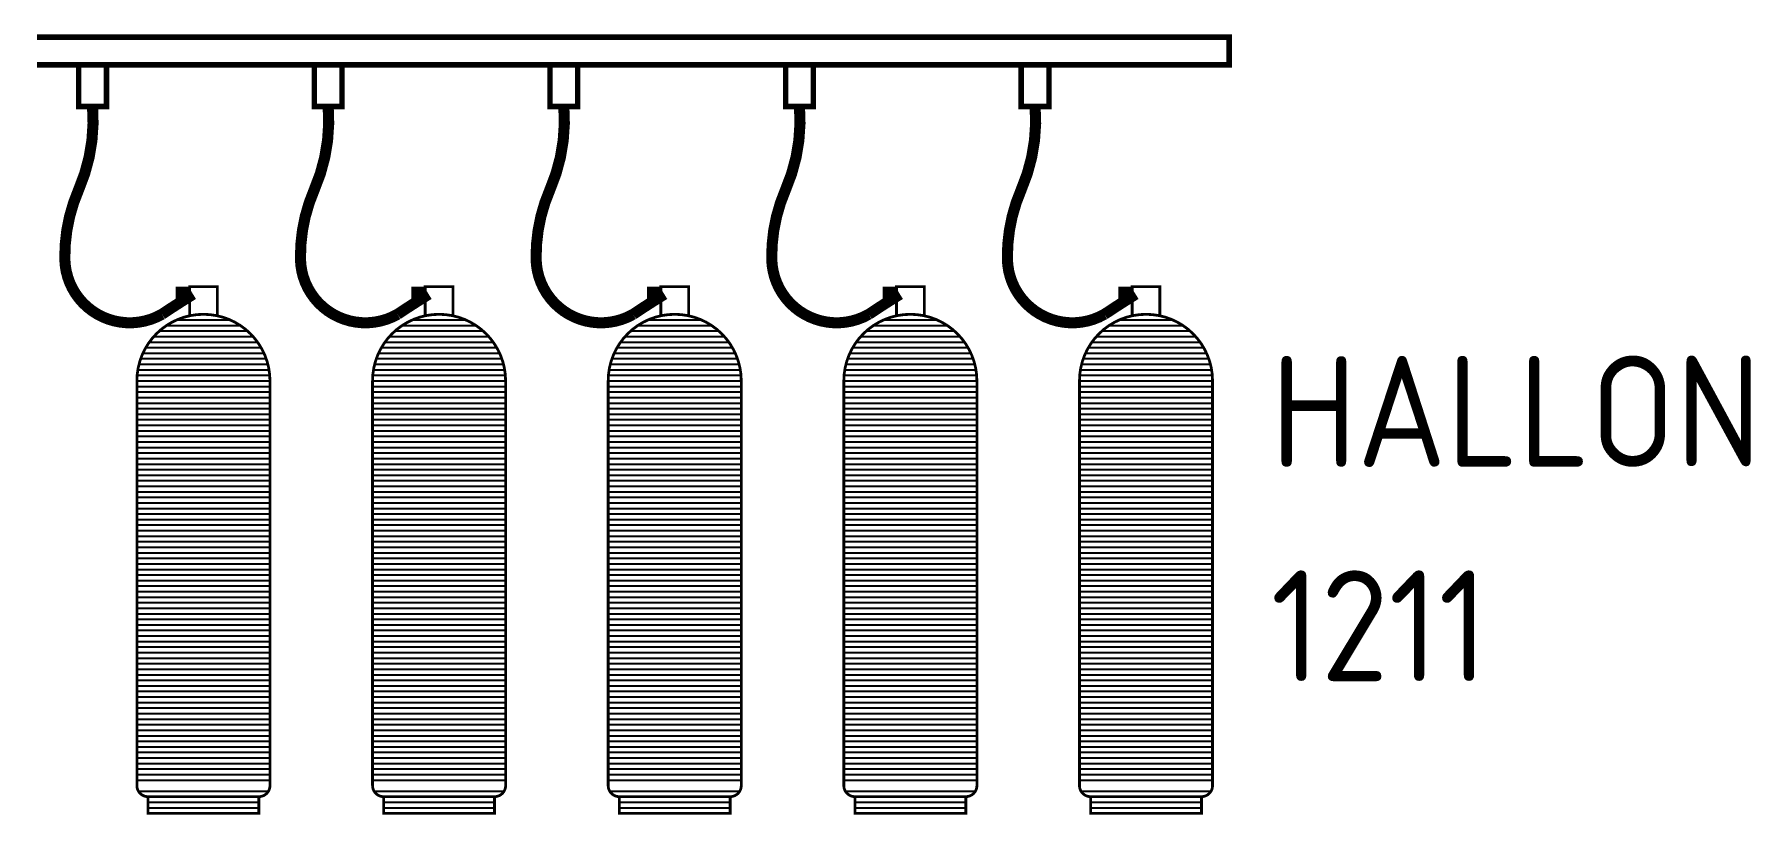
# Model space of a CAD drawing. Extents: x 131.4 to 162.4, y 87 to 101.
import ezdxf

# ---------------------------------------------------------------- set-up
doc = ezdxf.new("R2010")
doc.units = 0
doc.header["$LTSCALE"] = 2
doc.layers.get('0').update_dxf_attribs({"color": 16, "linetype": 'CONTINUOUS'})
for name, color, linetype in [('ROOD', 1, 'CONTINUOUS'), ('TXT', 7, 'CONTINUOUS'), ('VEILIG', 7, 'CONTINUOUS')]:
    doc.layers.add(name, color=color, linetype=linetype)
doc.styles.get("Standard").update_dxf_attribs({"font": 'ISO'})

# ---------------------------------------------------------------- blocks, each defined once
blk = doc.blocks.new('*X')
at = {"color": 0}
for p, q in [((128.337, 94.8), (129.663, 94.8)), ((128.52, 94.9), (129.48, 94.9)), ((128.025, 94.5), (129.975, 94.5)), ((128.106, 94.6), (129.894, 94.6)), ((128.206, 94.7), (129.794, 94.7)), ((127.869, 94.2), (130.131, 94.2)), ((127.909, 94.3), (130.091, 94.3)), ((127.961, 94.4), (130.039, 94.4)), ((127.8, 93.8), (130.2, 93.8)), ((127.804, 93.9), (130.196, 93.9)), ((127.817, 94), (130.183, 94)), ((127.838, 94.1), (130.162, 94.1)), ((127.8, 93.7), (130.2, 93.7)), ((127.8, 93.6), (130.2, 93.6)), ((127.8, 93.5), (130.2, 93.5)), ((127.8, 93.4), (130.2, 93.4)), ((127.8, 93.3), (130.2, 93.3)), ((127.8, 93.2), (130.2, 93.2)), ((127.8, 93.1), (130.2, 93.1)), ((127.8, 93), (130.2, 93)), ((127.8, 92.9), (130.2, 92.9)), ((127.8, 92.8), (130.2, 92.8)), ((127.8, 92.7), (130.2, 92.7)), ((127.8, 92.6), (130.2, 92.6)), ((127.8, 92.5), (130.2, 92.5)), ((127.8, 92.4), (130.2, 92.4)), ((127.8, 92.3), (130.2, 92.3)), ((127.8, 92.2), (130.2, 92.2)), ((127.8, 92.1), (130.2, 92.1)), ((127.8, 92), (130.2, 92)), ((127.8, 91.9), (130.2, 91.9)), ((127.8, 91.8), (130.2, 91.8)), ((127.8, 91.7), (130.2, 91.7)), ((127.8, 91.6), (130.2, 91.6)), ((127.8, 91.5), (130.2, 91.5)), ((127.8, 91.4), (130.2, 91.4)), ((127.8, 91.3), (130.2, 91.3)), ((127.8, 91.2), (130.2, 91.2)), ((127.8, 91.1), (130.2, 91.1)), ((127.8, 91), (130.2, 91)), ((127.8, 90.9), (130.2, 90.9)), ((127.8, 90.8), (130.2, 90.8)), ((127.8, 90.7), (130.2, 90.7)), ((127.8, 90.6), (130.2, 90.6)), ((127.8, 90.5), (130.2, 90.5)), ((127.8, 90.4), (130.2, 90.4)), ((127.8, 90.3), (130.2, 90.3)), ((127.8, 90.2), (130.2, 90.2)), ((127.8, 90.1), (130.2, 90.1)), ((127.8, 90), (130.2, 90)), ((127.8, 89.9), (130.2, 89.9)), ((127.8, 89.8), (130.2, 89.8)), ((127.8, 89.7), (130.2, 89.7)), ((127.8, 89.6), (130.2, 89.6)), ((127.8, 89.5), (130.2, 89.5)), ((127.8, 89.4), (130.2, 89.4)), ((127.8, 89.3), (130.2, 89.3)), ((127.8, 89.2), (130.2, 89.2)), ((127.8, 89.1), (130.2, 89.1)), ((127.8, 89), (130.2, 89)), ((127.8, 88.9), (130.2, 88.9)), ((127.8, 88.8), (130.2, 88.8)), ((127.8, 88.7), (130.2, 88.7)), ((127.8, 88.6), (130.2, 88.6)), ((127.8, 88.5), (130.2, 88.5)), ((127.8, 88.4), (130.2, 88.4)), ((127.8, 88.3), (130.2, 88.3)), ((127.8, 88.2), (130.2, 88.2)), ((127.8, 88.1), (130.2, 88.1)), ((127.8, 88), (130.2, 88)), ((127.8, 87.9), (130.2, 87.9)), ((127.8, 87.8), (130.2, 87.8)), ((127.8, 87.7), (130.2, 87.7)), ((127.8, 87.6), (130.2, 87.6)), ((127.8, 87.5), (130.2, 87.5)), ((127.8, 87.4), (130.2, 87.4)), ((127.8, 87.3), (130.2, 87.3)), ((127.8, 87.2), (130.2, 87.2)), ((127.8, 87.1), (130.2, 87.1)), ((127.8, 87), (130.2, 87)), ((127.8, 86.9), (130.2, 86.9)), ((127.8, 86.8), (130.2, 86.8)), ((127.8, 86.7), (130.2, 86.7)), ((127.8, 86.6), (130.2, 86.6)), ((127.827, 86.4), (130.173, 86.4)), ((128, 86.2), (130, 86.2)), ((128, 86.1), (130, 86.1))]:
    blk.add_line(p, q, dxfattribs=at)

msp = doc.modelspace()

# ---------------------------------------------------------------- linework, layer by layer
at = {"layer": 'VEILIG', "color": 0}
for points, const_width in [([(131.5, 100.5), (153, 100.5), (153, 101), (131.5, 101)], 0.1), ([(132.25, 100.5), (132.25, 99.75), (132.75, 99.75), (132.75, 100.5)], 0.1), ([(136.5, 100.5), (136.5, 99.75), (137, 99.75), (137, 100.5)], 0.1), ([(140.75, 100.5), (140.75, 99.75), (141.25, 99.75), (141.25, 100.5)], 0.1), ([(145, 100.5), (145, 99.75), (145.5, 99.75), (145.5, 100.5)], 0.1), ([(149.25, 100.5), (149.25, 99.75), (149.75, 99.75), (149.75, 100.5)], 0.1), ([(134.25, 95.968), (134.25, 96.5), (134.75, 96.5), (134.75, 95.968)], 0.05), ([(138.5, 95.968), (138.5, 96.5), (139, 96.5), (139, 95.968)], 0.05), ([(142.75, 95.968), (142.75, 96.5), (143.25, 96.5), (143.25, 95.968)], 0.05), ([(147, 95.968), (147, 96.5), (147.5, 96.5), (147.5, 95.968)], 0.05), ([(151.25, 95.968), (151.25, 96.5), (151.75, 96.5), (151.75, 95.968)], 0.05), ([(133.5, 87.3), (135.5, 87.3)], 0.05), ([(137.75, 87.3), (139.75, 87.3)], 0.05), ([(142, 87.3), (144, 87.3)], 0.05), ([(146.25, 87.3), (148.25, 87.3)], 0.05), ([(150.5, 87.3), (152.5, 87.3)], 0.05)]:
    msp.add_lwpolyline(points, dxfattribs=dict(at, const_width=const_width))
at = {"layer": 'VEILIG', "color": 0, "const_width": 0.2}
for points in [[(134.313, 96.362, 0.009083), (133.75, 96, -0.570117), (132, 97, -0.106769), (132.25, 98.25, 0.123106), (132.5, 99.75)], [(138.563, 96.362, 0.009083), (138, 96, -0.570117), (136.25, 97, -0.106769), (136.5, 98.25, 0.123106), (136.75, 99.75)], [(142.813, 96.362, 0.009083), (142.25, 96, -0.570117), (140.5, 97, -0.106769), (140.75, 98.25, 0.123106), (141, 99.75)], [(147.063, 96.362, 0.009083), (146.5, 96, -0.570117), (144.75, 97, -0.106769), (145, 98.25, 0.123106), (145.25, 99.75)], [(151.313, 96.362, 0.009083), (150.75, 96, -0.570117), (149, 97, -0.106769), (149.25, 98.25, 0.123106), (149.5, 99.75)]]:
    msp.add_lwpolyline(points, format="xyb", dxfattribs=at)
at = {"layer": 'VEILIG', "color": 0, "const_width": 0.05}
for points in [[(135.5, 87), (135.5, 87.3, 0.414214), (135.7, 87.5), (135.7, 94.8, 1), (133.3, 94.8), (133.3, 87.5, 0.414214), (133.5, 87.3), (133.5, 87)], [(139.75, 87), (139.75, 87.3, 0.414214), (139.95, 87.5), (139.95, 94.8, 1), (137.55, 94.8), (137.55, 87.5, 0.414214), (137.75, 87.3), (137.75, 87)], [(144, 87), (144, 87.3, 0.414214), (144.2, 87.5), (144.2, 94.8, 1), (141.8, 94.8), (141.8, 87.5, 0.414214), (142, 87.3), (142, 87)], [(148.25, 87), (148.25, 87.3, 0.414214), (148.45, 87.5), (148.45, 94.8, 1), (146.05, 94.8), (146.05, 87.5, 0.414214), (146.25, 87.3), (146.25, 87)], [(152.5, 87), (152.5, 87.3, 0.414214), (152.7, 87.5), (152.7, 94.8, 1), (150.3, 94.8), (150.3, 87.5, 0.414214), (150.5, 87.3), (150.5, 87)]]:
    msp.add_lwpolyline(points, format="xyb", close=True, dxfattribs=at)
at = {"layer": 'VEILIG', "color": 0}
for points in [[(134.25, 96.5), (134.25, 96.25), (134, 96.5), (134, 96.25)], [(138.5, 96.5), (138.5, 96.25), (138.25, 96.5), (138.25, 96.25)], [(142.75, 96.5), (142.75, 96.25), (142.5, 96.5), (142.5, 96.25)], [(147, 96.5), (147, 96.25), (146.75, 96.5), (146.75, 96.25)], [(151.25, 96.5), (151.25, 96.25), (151, 96.5), (151, 96.25)]]:
    msp.add_solid(points, dxfattribs=at)

# ---------------------------------------------------------------- block references
at = {"layer": 'ROOD', "color": 0}
for p in [(5.5, 1), (9.75, 1), (14, 1), (18.25, 1), (22.5, 1)]:
    msp.add_blockref('*X', p, dxfattribs=at)

# ---------------------------------------------------------------- texts
at = {"layer": 'TXT', "color": 0}
for s, p in [('HALLON', (153.75, 93.25)), ('1211', (153.75, 89.381))]:
    msp.add_text(s, height=2, dxfattribs=at).set_placement(p)

doc.saveas('drawing.dxf')
